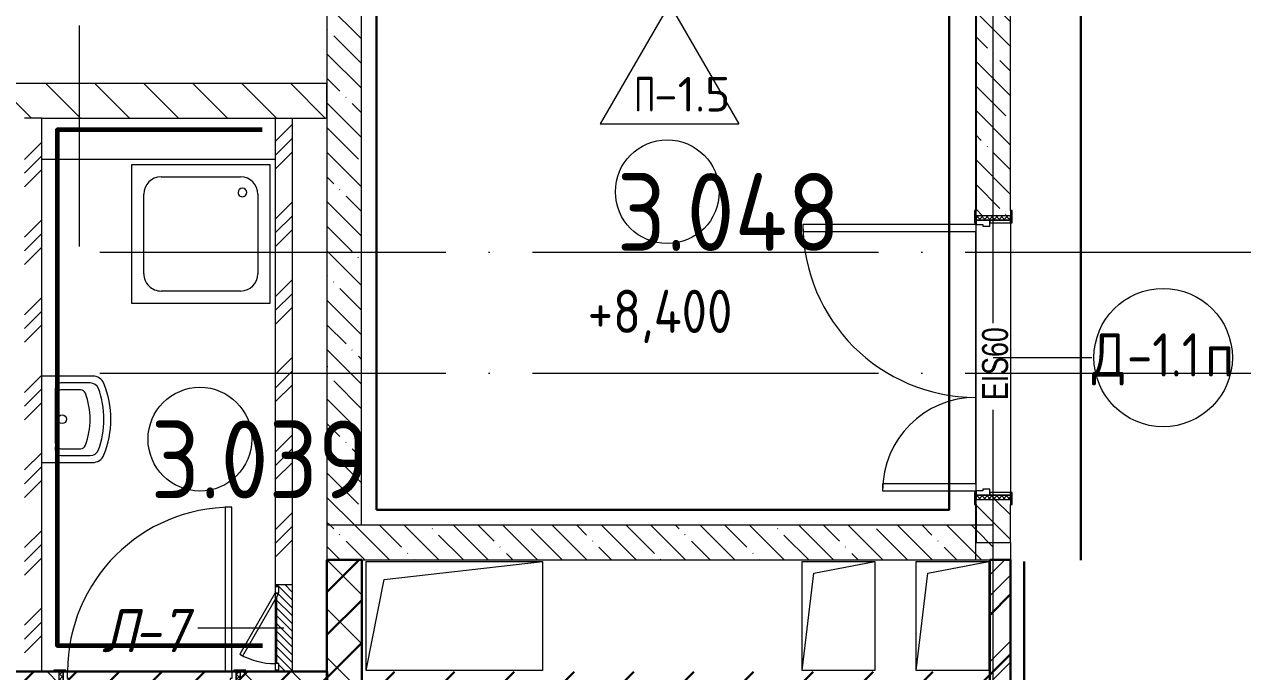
# Model space of a CAD drawing. Header units: millimetres. Extents: x -592259 to 288321, y -552984 to 293768.
# Drawn here: x 162803 to 169844, y -209307 to -205564 of the extents above; entities that cross this region are included whole.
import ezdxf

# ---------------------------------------------------------------- set-up
doc = ezdxf.new("R2010")
doc.units = ezdxf.units.MM
doc.linetypes.add('ADSK_Линия сетки', pattern=[2500, 2000, -250, 0, -250])
for name, color, linetype, lineweight in [('0.1) Блок 3 вып', 6, 'Continuous', 30), ('0.2) Кирпич 6 вып', 30, 'Continuous', 30), ('4.2) Штук 4 вып', 6, 'Continuous', 60), ('4.5) Штук Гипсовая по ЖБ', 6, 'Continuous', 30), ('4.6) Швы', 6, 'Continuous', 30), ('4.7) Штук. 5 вып 3.7Шт', 6, 'Continuous', 30), ('4.7) Штук. 6 вып.', 6, 'Continuous', 30), ('A-AREA-____-IDEN', 250, 'Continuous', 9), ('A-DETL-GENF-OTLN', 250, 'Continuous', 5), ('A-DOOR-____-IDEN', 250, 'Continuous', 9), ('A-DOOR-____-MCUT', 250, 'Continuous', 5), ('A-DOOR-____-OTLN', 250, 'Continuous', 5), ('A-DOOR-FRAM-MCUT', 250, 'Continuous', 5), ('A-DOOR-FRAM-OTLN', 250, 'Continuous', 5), ('A-FLOR-____-IDEN', 250, 'Continuous', 9), ('A-FLOR-____-OTLN', 250, 'Continuous', 9), ('A-GENM-____-MCUT', 250, 'Continuous', 25), ('A-GENM-____-OTLN', 250, 'Continuous', 9), ('A-GLAZ-____-OTLN', 250, 'Continuous', 5), ('A-WALL-____-MCUT', 250, 'Continuous', 13), ('A-WALL-____-PATT', 250, 'Continuous', 13), ('G-____-____-DIMS', 250, 'Continuous', 9), ('I-WALL-____-OTLN', 250, 'Continuous', 9), ('P-SANR-FIXT-OTLN', 250, 'Continuous', 9), ('S-GRID-____-OTLN', 250, 'Continuous', 9)]:
    doc.layers.add(name, color=color, linetype=linetype, lineweight=lineweight)
doc.styles.add('Arial Narrow', font='ARIALN.TTF', dxfattribs={"width": 0.9, "height": 150})
doc.styles.add('GOST Common_1', font='', dxfattribs={"width": 0.9, "height": 250})
doc.styles.add('ISOCPEUR_1', font='isocpeur.ttf', dxfattribs={"width": 0.9, "height": 250})
doc.styles.add('ISOCPEUR_2', font='isocpeur.ttf', dxfattribs={"height": 160})
doc.styles.add('ISOCPEUR_I', font='isocpeui.ttf', dxfattribs={"width": 0.9, "height": 12.5})
doc.styles.get('GOST Common_1').set_extended_font_data('GOST Common')
pattern_1 = [(135, (28052.9, -258555.93), (-141.42136, -141.42136), [])]
pattern_2 = [(45, (28052.9, -258555.93), (-224.5064, 224.5064), []), (45, (28132.28, -258555.93), (0, 449.0128), []), (45, (27973.53, -258555.93), (0, 449.0128), [])]
pattern_3 = [(135, (28052.9, -258555.93), (-142.5612, -142.5612), []), (135, (28195.47, -258555.93), (-142.5612, -142.5612), [252.016, -50.403, 3.353, -47.05])]

# ---------------------------------------------------------------- blocks, each defined once
blk = doc.blocks.new('SND_Aquanet_Душевой поддон_HX108_Квадратный_С опорами_Сантехкомплект__$ - 800х800-V29-АР1_Маркировочный план 3 этажа секция 2_3')
at = {"layer": 'P-SANR-FIXT-OTLN', "lineweight": 5}
for p, q in [((400, 400), (-400, 400)), ((-400, 400), (-400, -400)), ((400, -400), (400, 400)), ((-230, 330), (230, 330)), ((-330, -230), (-330, 230)), ((330, 230), (330, -230)), ((230, -330), (-230, -330)), ((-400, -400), (400, -400))]:
    blk.add_line(p, q, dxfattribs=at)
for centre, radius, start, end in [((-230, 230), 100, 90, 180), ((230, 230), 100, 0, 90), ((-240, 240), 25, 90, 270), ((-240, 240), 25, 270, 90), ((-230, -230), 100, 180, 270), ((230, -230), 100, 270, 0)]:
    blk.add_arc(centre, radius, start, end, dxfattribs=at)
blk = doc.blocks.new('Дверь_СКБ_2Ст_Внутренняя1 - Н_Д-1_1п_1640x2100h_ЛК-42683442-АР1_Маркировочный план 3 этажа секция 2_3')
at = {"layer": 'A-DOOR-____-OTLN'}
h = blk.add_hatch(dxfattribs=at)
h.set_pattern_fill('FP_46', color=256, style=0, pattern_type=2)
h.set_pattern_definition([(135, (1481.41, 164.685), (-14.14214, -14.14214), []), (225, (1481.41, 164.685), (14.14214, -14.14214), [])])
h.paths.add_polyline_path([(807.5, -99.5), (807.5, -100), (832.5, -99.5), (832.5, 100), (807.5, 100), (807.5, -55.2)])
at = {"layer": 'A-DOOR-FRAM-OTLN'}
h = blk.add_hatch(dxfattribs=at)
h.set_pattern_fill('FP_47', color=256, style=0, pattern_type=2)
h.set_pattern_definition([(45, (-641.384, 164.685), (-14.1421, 14.1421), []), (135, (-641.384, 164.685), (-14.1421, -14.1421), [])])
h.paths.add_polyline_path([(-807.5, -99.5), (-807.5, -100), (-782.5, -99.5), (-782.5, 100), (-807.5, 100), (-807.5, -91.6)])
at = {"layer": 'A-DOOR-____-MCUT'}
for p, q in [((782.5, 1100), (742.5, 1100)), ((742.5, 1100), (742.5, 100)), ((782.5, 100), (782.5, 1100)), ((-757.5, 640), (-757.5, 100)), ((-717.5, 640), (-757.5, 640)), ((-717.5, 100), (-717.5, 640)), ((-757.5, 100), (-717.5, 100)), ((742.5, 100), (782.5, 100))]:
    blk.add_line(p, q, dxfattribs=at)
at = {"layer": 'A-DOOR-____-OTLN'}
for centre, radius, start, end in [((782.5, 100), 1000, 90, 180), ((-757.5, 100), 540, 0, 90)]:
    blk.add_arc(centre, radius, start, end, dxfattribs=at)
at = {"layer": 'A-DOOR-FRAM-MCUT'}
for p, q in [((-767.5, 108), (-837.5, 108)), ((-837.5, 108), (-837.5, 100)), ((-837.5, 100), (-767.5, 100)), ((-782.5, 100), (-807.5, 100)), ((-807.5, 100), (-807.5, -100)), ((-757.5, 100), (-782.5, 100)), ((-782.5, 100), (-782.5, 20)), ((-782.5, -100), (-782.5, 100)), ((-767.5, 100), (-782.5, 100)), ((-782.5, 100), (-782.5, 99)), ((-782.5, 99), (-767.5, 99)), ((-767.5, 100), (-767.5, 108)), ((-767.5, 99), (-767.5, 100)), ((-757.5, 60), (-757.5, 100)), ((782.5, 100), (782.5, 60)), ((807.5, 100), (782.5, 100)), ((862.5, 108), (792.5, 108)), ((792.5, 108), (792.5, 100)), ((807.5, 100), (792.5, 100)), ((792.5, 100), (792.5, 99)), ((792.5, 100), (862.5, 100)), ((792.5, 99), (807.5, 99)), ((807.5, 20), (807.5, 100)), ((832.5, 100), (807.5, 100)), ((807.5, 100), (807.5, -100)), ((807.5, 99), (807.5, 100)), ((832.5, -100), (832.5, 100)), ((862.5, 100), (862.5, 108)), ((-782.5, 20), (-747.5, 20)), ((-767.5, 20), (-782.5, 20)), ((-782.5, 20), (-782.5, -100)), ((-767.5, -100), (-767.5, 20)), ((-747.5, 60), (-757.5, 60)), ((-747.5, 20), (-747.5, 60)), ((782.5, 60), (772.5, 60)), ((772.5, 60), (772.5, 20)), ((772.5, 20), (807.5, 20)), ((807.5, 20), (792.5, 20)), ((792.5, 20), (792.5, -100)), ((807.5, -100), (807.5, 20)), ((-767.5, -100), (-837.5, -100)), ((-837.5, -100), (-837.5, -108)), ((-837.5, -108), (-767.5, -108)), ((-807.5, -100), (-782.5, -100)), ((-782.5, -100), (-767.5, -100)), ((-767.5, -108), (-767.5, -100)), ((792.5, -100), (807.5, -100)), ((862.5, -100), (792.5, -100)), ((792.5, -100), (792.5, -108)), ((792.5, -108), (862.5, -108)), ((807.5, -100), (832.5, -100)), ((862.5, -108), (862.5, -100))]:
    blk.add_line(p, q, dxfattribs=at)
blk = doc.blocks.new('SND_2D_Раковина - 500x400-18975614-АР1_Маркировочный план 3 этажа секция 2_3')
at = {"layer": 'P-SANR-FIXT-OTLN', "lineweight": 5}
for p, q in [((-250, 180), (-250, -114.9)), ((-250, 180), (-250, -114.9)), ((-250, 180), (-250, -114.9)), ((250, -114.9), (250, 180)), ((250, -114.9), (250, 180)), ((250, -114.9), (250, 180)), ((-180, 100), (-160, 100)), ((0, 100), (-170, 100)), ((-140, 100), (140, 100)), ((140, 100), (180, 100)), ((-210, 70), (-210, -101.2)), ((-170, 70), (-170, -44.6)), ((170, -44.6), (170, 70)), ((210, -101.2), (210, 70))]:
    blk.add_line(p, q, dxfattribs=at)
blk.add_circle((0, 61.8), 25, dxfattribs=at)
for centre, radius, start, end in [((-180, 70), 30, 90, 180), ((-140, 70), 30, 90, 180), ((140, 70), 30, 360, 90), ((180, 70), 30, 360, 90), ((-140, -44.6), 30, 180, 249.43836), ((140, -44.6), 30, 290.56164, 0), ((-180, -114.9), 70, 180, 247.90867), ((-180, -114.9), 70, 180, 247.90867), ((-180, -114.9), 70, 180, 247.90867), ((-160, -101.2), 50, 180, 249.58145), ((0, 328.6), 428.6, 249.43836, 270), ((0, 328.6), 428.6, 270, 290.56164), ((160, -101.2), 50, 290.41855, 0), ((180, -114.9), 70, 292.09133, 0), ((180, -114.9), 70, 292.09133, 360), ((180, -114.9), 70, 292.09133, 0), ((0, 328.6), 548.6, 247.90867, 270), ((0, 328.6), 548.6, 247.90867, 270), ((0, 328.6), 548.6, 247.90867, 270), ((0, 328.6), 508.6, 249.58145, 270), ((0, 328.6), 508.6, 270, 290.41855), ((0, 328.6), 548.6, 270, 292.09133), ((0, 328.6), 548.6, 270, 292.09133), ((0, 328.6), 548.6, 270, 292.09133)]:
    blk.add_arc(centre, radius, start, end, dxfattribs=at)
blk = doc.blocks.new('Дверь_СКБ_1Ст_Внутренняя - Д-2л_1050x2100h_ПУИ-41843708-АР1_Маркировочный план 3 этажа секция 2_3')
at = {"layer": 'A-DOOR-____-OTLN'}
h = blk.add_hatch(dxfattribs=at)
h.set_pattern_fill('FP_36', color=256, style=0, pattern_type=2)
h.set_pattern_definition([(135, (1776.41, 164.685), (-14.14214, -14.14214), []), (225, (1776.41, 164.685), (14.14214, -14.14214), [])])
h.paths.add_polyline_path([(537.5, -100), (537.5, 100), (512.5, 100), (512.5, -100), (537.1, -100)])
at = {"layer": 'A-DOOR-FRAM-OTLN'}
h = blk.add_hatch(dxfattribs=at)
h.set_pattern_fill('FP_37', color=256, style=0, pattern_type=2)
h.set_pattern_definition([(45, (-346.384, 164.685), (-14.1421, 14.1421), []), (135, (-346.384, 164.685), (-14.1421, -14.1421), [])])
h.paths.add_polyline_path([(-487.5, -100), (-487.5, 100), (-512.5, 100), (-512.5, -100)])
at = {"layer": 'A-DOOR-____-MCUT'}
for p, q in [((487.5, 1050), (447.5, 1050)), ((447.5, 1050), (447.5, 100)), ((487.5, 100), (487.5, 1050)), ((447.5, 100), (487.5, 100))]:
    blk.add_line(p, q, dxfattribs=at)
at = {"layer": 'A-DOOR-____-OTLN'}
blk.add_arc((487.5, 100), 950, 90, 180, dxfattribs=at)
at = {"layer": 'A-DOOR-FRAM-MCUT'}
for p, q in [((-472.5, 108), (-542.5, 108)), ((-542.5, 108), (-542.5, 100)), ((-542.5, 100), (-472.5, 100)), ((-487.5, 100), (-512.5, 100)), ((-512.5, 100), (-512.5, -100)), ((-462.5, 100), (-487.5, 100)), ((-487.5, 100), (-487.5, 20)), ((-487.5, -100), (-487.5, 100)), ((-472.5, 100), (-487.5, 100)), ((-487.5, 100), (-487.5, 99)), ((-487.5, 99), (-472.5, 99)), ((-472.5, 100), (-472.5, 108)), ((-472.5, 99), (-472.5, 100)), ((-462.5, 60), (-462.5, 100)), ((487.5, 100), (487.5, 60)), ((512.5, 100), (487.5, 100)), ((567.5, 108), (497.5, 108)), ((497.5, 108), (497.5, 100)), ((512.5, 100), (497.5, 100)), ((497.5, 100), (497.5, 99)), ((497.5, 100), (567.5, 100)), ((497.5, 99), (512.5, 99)), ((512.5, 20), (512.5, 100)), ((537.5, 100), (512.5, 100)), ((512.5, 100), (512.5, -100)), ((512.5, 99), (512.5, 100)), ((537.5, -100), (537.5, 100)), ((567.5, 100), (567.5, 108)), ((-487.5, 20), (-452.5, 20)), ((-472.5, 20), (-487.5, 20)), ((-487.5, 20), (-487.5, -100)), ((-472.5, -100), (-472.5, 20)), ((-452.5, 60), (-462.5, 60)), ((-452.5, 20), (-452.5, 60)), ((487.5, 60), (477.5, 60)), ((477.5, 60), (477.5, 20)), ((477.5, 20), (512.5, 20)), ((512.5, 20), (497.5, 20)), ((497.5, 20), (497.5, -100)), ((512.5, -100), (512.5, 20)), ((-472.5, -100), (-542.5, -100)), ((-542.5, -100), (-542.5, -108)), ((-542.5, -108), (-472.5, -108)), ((-512.5, -100), (-487.5, -100)), ((-487.5, -100), (-472.5, -100)), ((-472.5, -108), (-472.5, -100)), ((497.5, -100), (512.5, -100)), ((567.5, -100), (497.5, -100)), ((497.5, -100), (497.5, -108)), ((497.5, -108), (567.5, -108)), ((512.5, -100), (537.5, -100)), ((567.5, -108), (567.5, -100))]:
    blk.add_line(p, q, dxfattribs=at)
blk = doc.blocks.new('_Wn_-As_OpeningMEP_floor__Rectangular - _Wn_-As_OpeningMEP_floor__Rectangular-37767857-АР1_Маркировочный план 3 этажа секция 2_3')
at = {"layer": 'A-DETL-GENF-OTLN', "lineweight": 5}
for p, q in [((-406.1, 261.1), (510, 365)), ((-510, -265), (-406.1, 261.1))]:
    blk.add_line(p, q, dxfattribs=at)
blk = doc.blocks.new('_Wn_-As_OpeningMEP_floor__Rectangular - _Wn_-As_OpeningMEP_floor__Rectangular-37768060-АР1_Маркировочный план 3 этажа секция 2_3')
at = {"layer": 'A-DETL-GENF-OTLN', "lineweight": 5}
for p, q in [((-142.7, 297.7), (210, 365)), ((-210, -265), (-142.7, 297.7))]:
    blk.add_line(p, q, dxfattribs=at)
blk = doc.blocks.new('АР_Люк - ЛРС_ВК_500х400_наружный_NCS S 1000-N-V202-АР1_Маркировочный план 3 этажа секция 2_3')
at = {"layer": 'A-DOOR-____-OTLN'}
h = blk.add_hatch(dxfattribs=at)
h.set_pattern_fill('FP_144', color=256, style=0, pattern_type=2)
h.set_pattern_definition([(45, (125, 0), (-22.6274, 22.6274), [])])
h.paths.add_polyline_path([(-125, -50), (375, -50), (375, 50), (365, 50), (365, 30), (330, 30), (330, 50), (320, 32.7), (290, 50), (-125, 50), (-125, 30)])
h.paths.add_polyline_path([(-90, 43), (-80, 43), (-80, 41)])
h.paths.add_polyline_path([(-115, 48), (-90, 43), (-115, 43)])
h.paths.add_polyline_path([(-115, 30), (-115, 40), (-80, 40), (-80, 30)])
at = {"layer": 'A-DETL-GENF-OTLN', "lineweight": 5}
for p, q in [((375, 50), (-125, 50)), ((-125, 50), (-125, -50)), ((375, -50), (375, 50)), ((-125, -50), (375, -50))]:
    blk.add_line(p, q, dxfattribs=at)
at = {"layer": 'A-DOOR-____-MCUT', "lineweight": 5}
for p, q in [((-25.1, 255), (-35.1, 237.7)), ((-35.1, 237.7), (320, 32.7)), ((330, 50), (-25.1, 255)), ((-80, 50), (-115, 50)), ((-115, 50), (-115, 30)), ((-115, 30), (-80, 30)), ((-80, 30), (-80, 50)), ((320, 32.7), (330, 50)), ((365, 50), (330, 50)), ((330, 50), (330, 30)), ((330, 30), (365, 30)), ((365, 30), (365, 50))]:
    blk.add_line(p, q, dxfattribs=at)
blk.add_arc((330, 50), 410, 150, 180, dxfattribs=at)
at = {"layer": 'A-DOOR-____-OTLN'}
blk.add_line((330, 50), (-25.1, 255), dxfattribs=at)
blk = doc.blocks.new('ASML_АР_Отделка Люка - ВО Отделка люков_Грунтовка 0_Шпатлевка 0_Окраска 0_0-42722003-АР1_Маркировочный план 3 этажа секция 2_3')
at = {"layer": 'A-GENM-____-MCUT', "lineweight": 5}
for p, q in [((-240, 3), (-250, 3)), ((-250, 3), (-250, 0)), ((177.1, 3), (-205, 3)), ((205, 3), (201, 3)), ((250, 3), (240, 3)), ((250, 0), (250, 3)), ((-250, 0), (-240, 0)), ((-205, 0), (182.3, 0)), ((199.2, 0), (205, 0)), ((240, 0), (250, 0))]:
    blk.add_line(p, q, dxfattribs=at)
blk = doc.blocks.new('AAR_СКБ_Марка_Помещения_мал - Номер-28977439-АР1_Маркировочный план 3 этажа секция 2_3')
at = {"layer": 'A-AREA-____-IDEN'}
blk.add_circle((-0.028, 0), 3, dxfattribs=at)
blk = doc.blocks.new('AAR_СКБ_Марка_Перекрытия - Марка пола-17325028-АР1_Маркировочный план 3 этажа секция 2_3')
at = {"layer": 'A-FLOR-____-IDEN'}
for p, q in [((0, 6.932), (-4.002, 0)), ((0, 6.932), (4.002, 0)), ((-4.002, 0), (4.002, 0))]:
    blk.add_line(p, q, dxfattribs=at)
blk = doc.blocks.new('ADSK_Марка_Дверь - Типоразмер_ADSK_Марка-30565456-АР1_Маркировочный план 3 этажа секция 2_3')
at = {"layer": 'A-DOOR-____-IDEN'}
blk.add_circle((0, 0), 4, dxfattribs=at)

msp = doc.modelspace()

# ---------------------------------------------------------------- hatches: boundary and pattern name
at = {"layer": '0.1) Блок 3 вып'}
h = msp.add_hatch(dxfattribs=at)
h.set_pattern_fill('ANSI31', color=256, scale=55)
h.paths.add_polyline_path([(164551.4057, -208660.928), (164752.8838, -208660.928), (164752.8838, -213230.9602), (164551.4057, -213230.9602)])
h.paths.add_polyline_path([(160552.9067, -209505.928), (164552.9057, -209505.928), (164552.9057, -209305.928), (160552.9067, -209305.928)])
h.paths.add_polyline_path([(152572.9052, -209305.928), (150494.4904, -209305.928), (150494.4904, -209505.928), (152572.9052, -209505.928)])
h.paths.add_polyline_path([(142352.8845, -203010.6466), (145652.8838, -203010.6466), (145652.8838, -203210.6466), (142352.8845, -203210.6466)])
h.paths.add_polyline_path([(145652.8838, -205450.9286), (142352.8845, -205450.9286), (142352.8845, -205249.6036), (145652.8838, -205249.6036)])
h.paths.add_polyline_path([(145652.8838, -206680.9292), (145852.9057, -206680.9292), (145852.9057, -200380.9292), (145652.8838, -200380.9292)])
h.paths.add_polyline_path([(145852.9057, -209505.928), (145652.8838, -209505.928), (145652.8838, -207080.9292), (145852.9057, -207080.9292)])
h.paths.add_polyline_path([(142152.8845, -203010.6466), (142352.8845, -203010.6466), (142352.8845, -205450.9286), (142152.8845, -205450.9286)])
at = {"layer": '0.2) Кирпич 6 вып'}
h = msp.add_hatch(dxfattribs=at)
h.set_pattern_fill('ANSI31', color=256, scale=77)
h.set_pattern_definition([(45, (54670.4, 139562), (-172.86993, 172.86993), [])])
h.paths.add_polyline_path([(164752.9057, -209428.4292), (168382.9276, -209428.4292), (168382.9276, -209308.4292), (164752.9057, -209308.4292)])
h.paths.add_polyline_path([(168382.9276, -209428.4292), (168502.9276, -209428.4292), (168502.9276, -208660.928), (168382.9276, -208660.928)])
at = {"layer": 'A-WALL-____-PATT', "lineweight": 15}
h = msp.add_hatch(dxfattribs=at)
h.set_pattern_fill('FP_19', color=256, style=0, pattern_type=2)
h.set_pattern_definition(pattern_3)
h.paths.add_polyline_path([(168500.129, -208560.928), (168502.9057, -208560.928), (168502.3838, -208310.928), (168302.9057, -208310.928), (168302.9057, -208460.928), (168402.9057, -208460.928), (168402.9057, -208560.928)])
h.paths.add_polyline_path([(168502.9057, -206670.928), (168502.3838, -199580.9286), (168302.9057, -199580.9286), (168302.9057, -206670.928), (168502.3838, -206670.928)])
h = msp.add_hatch(dxfattribs=at)
h.set_pattern_fill('FP_19', color=256, style=0, pattern_type=2)
h.set_pattern_definition(pattern_3)
h.paths.add_polyline_path([(164551.9057, -208460.928), (164751.9057, -208460.928), (164751.4057, -199780.9286), (164551.9057, -199780.9286), (164551.9057, -208320.6205)])
h = msp.add_hatch(dxfattribs=at)
h.set_pattern_fill('FP_1', color=256, style=0, pattern_type=2)
h.set_pattern_definition(pattern_1)
h.paths.add_polyline_path([(160752.8838, -206105.926), (164551.9057, -206105.926), (164551.9057, -205905.926), (159412.9057, -205905.926), (159412.9057, -206105.926), (160716.5295, -206105.926)])
h.paths.add_polyline_path([(157422.885, -206105.926), (158312.9057, -206105.926), (158312.9057, -205905.926), (157422.885, -205905.926), (157422.885, -206005.9289)])
h = msp.add_hatch(dxfattribs=at)
h.set_pattern_fill('FP_11', color=256, style=0, pattern_type=2)
h.set_pattern_definition(pattern_2)
h.paths.add_polyline_path([(162902.8838, -209305.928), (162902.8838, -206105.926), (162802.8838, -206105.926), (162802.8838, -209305.928)])
h = msp.add_hatch(dxfattribs=at)
h.set_pattern_fill('FP_11', color=256, style=0, pattern_type=2)
h.set_pattern_definition(pattern_2)
h.paths.add_polyline_path([(164259.9057, -208805.928), (164352.9057, -208805.928), (164352.9057, -206105.926), (164252.9057, -206105.926), (164252.9057, -208805.928)])
h = msp.add_hatch(dxfattribs=at)
h.set_pattern_fill('FP_19', color=256, style=0, pattern_type=2)
h.set_pattern_definition(pattern_3)
h.paths.add_polyline_path([(167431.4897, -208660.928), (168302.3838, -208660.928), (168302.3838, -208460.928), (164551.4057, -208460.928), (164551.4057, -208660.928), (167300.8496, -208660.928)])
h = msp.add_hatch(dxfattribs=at)
h.set_pattern_fill('FP_19', color=256, style=0, pattern_type=2)
h.set_pattern_definition(pattern_3)
h.paths.add_polyline_path([(168402.9057, -208660.928), (168402.9057, -208460.928), (168302.3838, -208460.928), (168302.9057, -208660.928), (168390.1571, -208660.928)])
h = msp.add_hatch(dxfattribs=at)
h.set_pattern_fill('FP_1', color=256, style=0, pattern_type=2)
h.set_pattern_definition(pattern_1)
h.paths.add_polyline_path([(164728.2838, -213230.9602), (164752.9057, -213230.9602), (164752.9057, -212700.9292), (164552.9057, -212700.9292), (164552.9057, -213230.9602), (164632.9057, -213230.9602)])
h.paths.add_polyline_path([(164552.9057, -210500.9292), (164752.9057, -210500.9292), (164751.9057, -208660.928), (164552.9057, -208660.928), (164552.9057, -210470.9292)])
h = msp.add_hatch(dxfattribs=at)
h.set_pattern_fill('FP_2', color=256, style=0, pattern_type=2)
h.set_pattern_definition([(45, (28052.9, -258555.93), (-251.4472, 251.4472), []), (45, (28052.9, -258174.93), (-251.4472, 251.4472), [])])
h.paths.add_polyline_path([(168382.9057, -209950.428), (168502.9057, -209950.428), (168502.3838, -208660.928), (168382.9057, -208660.928), (168382.9057, -209904.3779)])
h = msp.add_hatch(dxfattribs=at)
h.set_pattern_fill('FP_1', color=256, style=0, pattern_type=2)
h.set_pattern_definition(pattern_1)
h.paths.add_polyline_path([(162282.8838, -209505.928), (163002.8838, -209505.928), (163002.8838, -209305.928), (162252.8838, -209305.928), (162252.8838, -209505.928)])
h.paths.add_polyline_path([(164221.4326, -209505.928), (164552.9057, -209505.928), (164552.9057, -209305.928), (164052.8838, -209305.928), (164052.8838, -209505.928), (164082.8838, -209505.928)])
h.paths.add_polyline_path([(161152.8838, -209505.928), (161152.8838, -209305.928), (160552.9067, -209305.928), (160552.9067, -209505.928), (161122.8838, -209505.928)])

# ---------------------------------------------------------------- linework, layer by layer
at = {"layer": '0.1) Блок 3 вып'}
for points in [[(164551.4057, -208660.928), (164752.8838, -208660.928), (164752.8838, -213230.9602), (164551.4057, -213230.9602)], [(160552.9067, -209505.928), (164552.9057, -209505.928), (164552.9057, -209305.928), (160552.9067, -209305.928)]]:
    msp.add_lwpolyline(points, close=True, dxfattribs=at)
at = {"layer": '0.2) Кирпич 6 вып'}
msp.add_lwpolyline([(168382.9276, -209428.4292), (168502.9276, -209428.4292), (168502.9276, -208660.928), (168382.9276, -208660.928)], close=True, dxfattribs=at)
at = {"layer": '4.2) Штук 4 вып'}
msp.add_lwpolyline([(164176.3094, -206173.7438), (162993.0892, -206173.7438), (162993.0892, -209155.1228), (164178.9201, -209155.1228)], dxfattribs=at)
at = {"layer": '4.5) Штук Гипсовая по ЖБ'}
msp.add_line((168907.84, -208662.7025), (168907.84, -199980.9286), dxfattribs=at)
at = {"layer": '4.6) Швы'}
msp.add_lwpolyline([(168907.84, -208662.7025), (168907.84, -207679.7802)], dxfattribs=at)
at = {"layer": '4.7) Штук. 5 вып 3.7Шт'}
msp.add_lwpolyline([(164838.715, -208371.218), (168148.2064, -208371.218), (168148.2064, -199939.7115), (164838.715, -199939.7115)], close=True, dxfattribs=at)
at = {"layer": '4.7) Штук. 6 вып.'}
msp.add_lwpolyline([(164772.8837, -209500.9286), (168581.5115, -209500.9286), (168581.5115, -208671.1139)], dxfattribs=at)
at = {"layer": 'A-DOOR-____-IDEN'}
for p, q in [((168402.9057, -207490.928), (168973.1923, -207490.928)), ((164302.9057, -209055.928), (163804.6645, -209055.928))]:
    msp.add_line(p, q, dxfattribs=at)
at = {"layer": 'A-FLOR-____-IDEN'}
msp.add_line((163121.7544, -206847.5792), (163121.7544, -205571.1399), dxfattribs=at)
at = {"layer": 'A-FLOR-____-OTLN', "lineweight": 5}
for p, q in [((164252.9057, -206345.926), (162902.8838, -206345.926)), ((168301.8838, -206710.928), (168301.8838, -206720.928)), ((168301.8838, -206760.928), (168301.8838, -208220.928)), ((168302.9057, -208220.928), (168302.9057, -206760.928)), ((168301.8838, -208260.928), (168301.8838, -208270.928)), ((168502.9057, -208560.928), (168502.9057, -208660.928)), ((164777.9067, -209300.9286), (164777.9067, -208670.928)), ((164777.9067, -208670.928), (165797.9067, -208670.928)), ((165797.9067, -208670.928), (165797.9067, -209300.9286)), ((167297.9066, -209300.9292), (167297.9066, -208670.9286)), ((167297.9066, -208670.9286), (167717.9066, -208670.9286)), ((167717.9066, -208670.9286), (167717.9066, -209300.9292)), ((167957.8837, -209300.9292), (167957.8837, -208670.9286)), ((167957.8837, -208670.9286), (168377.8837, -208670.9286)), ((168377.8837, -208670.9286), (168377.8837, -209300.9292)), ((165797.9067, -209300.9286), (164777.9067, -209300.9286)), ((167717.9066, -209300.9292), (167297.9066, -209300.9292)), ((168377.8837, -209300.9292), (167957.8837, -209300.9292))]:
    msp.add_line(p, q, dxfattribs=at)
at = {"layer": 'A-WALL-____-MCUT', "color": 250, "lineweight": 15}
for p, q in [((168502.9057, -206640.928), (168502.9057, -199580.9286)), ((164551.9057, -199780.9286), (164551.9057, -205905.926)), ((164751.9057, -208460.928), (164751.9057, -199780.9286)), ((168302.9057, -199780.9286), (168302.9057, -206640.928)), ((164551.9057, -206105.926), (164551.9057, -208660.928)), ((168302.9057, -208340.928), (168302.9057, -208560.928)), ((168502.9057, -208560.928), (168502.9057, -208340.928)), ((168302.3838, -208460.928), (164551.4057, -208460.928)), ((164551.4057, -208460.928), (164551.4057, -208660.928)), ((168402.9057, -208460.928), (164751.9057, -208460.928)), ((168302.3838, -208660.928), (168302.3838, -208460.928)), ((168402.9057, -208660.928), (168402.9057, -208460.928)), ((168302.9057, -208560.928), (168502.9057, -208560.928)), ((164551.4057, -208660.928), (168302.3838, -208660.928)), ((164551.9057, -208660.928), (168402.9057, -208660.928))]:
    msp.add_line(p, q, dxfattribs=at)
at = {"layer": 'A-WALL-____-MCUT', "color": 7, "lineweight": 15}
for p, q in [((164551.9057, -205905.926), (159442.9057, -205905.926)), ((162902.8838, -206105.926), (164551.9057, -206105.926)), ((162902.8838, -209305.928), (162902.8838, -206105.926)), ((164252.9057, -206105.926), (164252.9057, -208815.928)), ((164352.9057, -209305.928), (164352.9057, -206105.926)), ((164552.9057, -208660.928), (164552.9057, -209305.928)), ((164752.9057, -209308.4292), (164752.9057, -208660.928)), ((168382.9057, -208660.928), (168382.9057, -209308.4292)), ((168502.9057, -208660.928), (168402.9057, -208660.928)), ((168502.9057, -210070.428), (168502.9057, -208660.928)), ((164252.9057, -208890.928), (164252.9057, -209260.928)), ((162972.8838, -209305.928), (162902.8838, -209305.928)), ((164082.8838, -209305.928), (164259.9057, -209305.928)), ((164252.9057, -209295.928), (164252.9057, -209305.928)), ((164262.9057, -209305.928), (164552.9057, -209305.928))]:
    msp.add_line(p, q, dxfattribs=at)
at = {"layer": 'A-WALL-____-MCUT', "lineweight": 15}
for p, q in [((164551.9057, -206105.926), (164551.9057, -205905.926)), ((162902.8838, -206105.926), (162802.8838, -206105.926)), ((162802.8838, -209305.928), (162902.8838, -209305.928))]:
    msp.add_line(p, q, dxfattribs=at)
at = {"layer": 'I-WALL-____-OTLN', "lineweight": 15}
for p, q in [((168302.3838, -206640.928), (168302.3838, -205304.9292)), ((168302.3838, -206720.928), (168302.3838, -206710.928)), ((168502.3838, -206710.928), (168502.3838, -208270.928)), ((168302.3838, -208220.928), (168302.3838, -206760.928)), ((168302.3838, -208270.928), (168302.3838, -208260.928)), ((168302.3838, -208460.928), (168302.3838, -208340.928)), ((168502.3838, -208560.928), (168502.3838, -208660.928)), ((163052.8838, -209305.928), (163962.8838, -209305.928))]:
    msp.add_line(p, q, dxfattribs=at)
at = {"layer": 'S-GRID-____-OTLN', "linetype": 'ADSK_Линия сетки'}
for p, q in [((164552.9057, -262294.7685), (164552.9057, -197353.9241)), ((168402.9057, -262294.7685), (168402.9057, -197353.9241)), ((93236.8325, -206880.9286), (181748.3453, -206880.9286)), ((93236.8325, -207580.9286), (184856.9445, -207580.9286))]:
    msp.add_line(p, q, dxfattribs=at)

# ---------------------------------------------------------------- block references
at = {"layer": 'A-AREA-____-IDEN', "xscale": 99.99999999999993, "yscale": 99.99999999999993, "zscale": 99.99999999999993}
for p in [(166521.5421, -206531.6173), (163820.4396, -207962.532)]:
    msp.add_blockref('AAR_СКБ_Марка_Помещения_мал - Номер-28977439-АР1_Маркировочный план 3 этажа секция 2_3', p, dxfattribs=at)
at = {"layer": 'A-DOOR-____-IDEN', "xscale": 99.99999999999993, "yscale": 99.99999999999993, "zscale": 99.99999999999993}
msp.add_blockref('ADSK_Марка_Дверь - Типоразмер_ADSK_Марка-30565456-АР1_Маркировочный план 3 этажа секция 2_3', (169384.4997, -207490.928), dxfattribs=at)
at = {"layer": 'A-DOOR-____-OTLN', "rotation": 90}
for name, p in [('Дверь_СКБ_2Ст_Внутренняя1 - Н_Д-1_1п_1640x2100h_ЛК-42683442-АР1_Маркировочный план 3 этажа секция 2_3', (168402.9057, -207503.428)), ('АР_Люк - ЛРС_ВК_500х400_наружный_NCS S 1000-N-V202-АР1_Маркировочный план 3 этажа секция 2_3', (164302.9057, -209180.928))]:
    msp.add_blockref(name, p, dxfattribs=at)
at = {"layer": 'A-DOOR-____-OTLN'}
msp.add_blockref('Дверь_СКБ_1Ст_Внутренняя - Д-2л_1050x2100h_ПУИ-41843708-АР1_Маркировочный план 3 этажа секция 2_3', (163515.3838, -209405.928), dxfattribs=at)
at = {"layer": 'A-FLOR-____-IDEN', "xscale": 99.99999999999993, "yscale": 99.99999999999993, "zscale": 99.99999999999993}
msp.add_blockref('AAR_СКБ_Марка_Перекрытия - Марка пола-17325028-АР1_Маркировочный план 3 этажа секция 2_3', (166531.7223, -206139.405), dxfattribs=at)
at = {"layer": 'A-GENM-____-OTLN', "lineweight": 5, "rotation": 90}
msp.add_blockref('ASML_АР_Отделка Люка - ВО Отделка люков_Грунтовка 0_Шпатлевка 0_Окраска 0_0-42722003-АР1_Маркировочный план 3 этажа секция 2_3', (164262.9057, -209055.928), dxfattribs=at)
at = {"layer": 'A-GLAZ-____-OTLN'}
for name, p in [('_Wn_-As_OpeningMEP_floor__Rectangular - _Wn_-As_OpeningMEP_floor__Rectangular-37767857-АР1_Маркировочный план 3 этажа секция 2_3', (165287.9067, -209035.9283)), ('_Wn_-As_OpeningMEP_floor__Rectangular - _Wn_-As_OpeningMEP_floor__Rectangular-37768060-АР1_Маркировочный план 3 этажа секция 2_3', (167507.9066, -209035.9289)), ('_Wn_-As_OpeningMEP_floor__Rectangular - _Wn_-As_OpeningMEP_floor__Rectangular-37768060-АР1_Маркировочный план 3 этажа секция 2_3', (168167.8837, -209035.9289))]:
    msp.add_blockref(name, p, dxfattribs=at)
at = {"layer": 'P-SANR-FIXT-OTLN', "lineweight": 5}
for name, p, rotation in [('SND_Aquanet_Душевой поддон_HX108_Квадратный_С опорами_Сантехкомплект__$ - 800х800-V29-АР1_Маркировочный план 3 этажа секция 2_3', (163822.9057, -206775.926), 269.9999999999989), ('SND_2D_Раковина - 500x400-18975614-АР1_Маркировочный план 3 этажа секция 2_3', (163082.8838, -207847.8039), 89.9999999999999)]:
    msp.add_blockref(name, p, dxfattribs=dict(at, rotation=rotation))

# ---------------------------------------------------------------- texts
at = {"layer": 'A-AREA-____-IDEN', "char_height": 450, "attachment_point": 1, "style": 'ISOCPEUR_1'}
for s, insert, width in [('3.048', (166225.6417, -206424.1317), 673.4175), ('3.039', (163532.5392, -207855.0464), 654.177)]:
    msp.add_mtext(s, dxfattribs=dict(at, insert=insert, width=width))
at = {"layer": 'A-DOOR-____-IDEN', "insert": (168337.8913, -207736.8469), "char_height": 150, "width": 526.708687, "attachment_point": 1, "rotation": 90, "style": 'Arial Narrow'}
msp.add_mtext('EIS60', dxfattribs=at)
at = {"layer": 'A-DOOR-____-IDEN', "char_height": 250, "attachment_point": 1}
for s, insert, width, style in [('\\fGOST Common|b0|i0|c204|p34|;\\W.9;Д', (168973.1923, -207350.4774), 245.316375, 'GOST Common_1'), ('-1.1', (169175.5986, -207350.4774), 548.35425, 'GOST Common_1'), ('\\fGOST Common|b0|i0|c204|p34|;\\W.9;п', (169628.0361, -207350.4774), 194.810062, 'GOST Common_1'), ('\\fISOCPEUR|b0|i1|c204|p34|;\\W.9;Л', (163251.1031, -208944.5738), 223.670812, 'ISOCPEUR_I'), ('-7', (163435.65, -208944.5738), 404.0505, 'ISOCPEUR_I')]:
    msp.add_mtext(s, dxfattribs=dict(at, insert=insert, width=width, style=style))
at = {"layer": 'A-FLOR-____-IDEN', "char_height": 200, "attachment_point": 1, "style": 'ISOCPEUR_2'}
for s, insert, width in [('\\fISOCPEUR|b0|i0|c204|p34|;\\W.7;П', (166326.4874, -205868.0192), 140.295312), ('-1.5', (166442.2426, -205868.0192), 381.60325)]:
    msp.add_mtext(s, dxfattribs=dict(at, insert=insert, width=width))
at = {"layer": 'G-____-____-DIMS', "insert": (166058.6634, -207098.5877), "char_height": 250, "width": 1055.976244, "attachment_point": 1, "line_spacing_factor": 1.022761, "style": 'GOST Common_1'}
msp.add_mtext('+8,400', dxfattribs=at)

doc.saveas('drawing.dxf')
